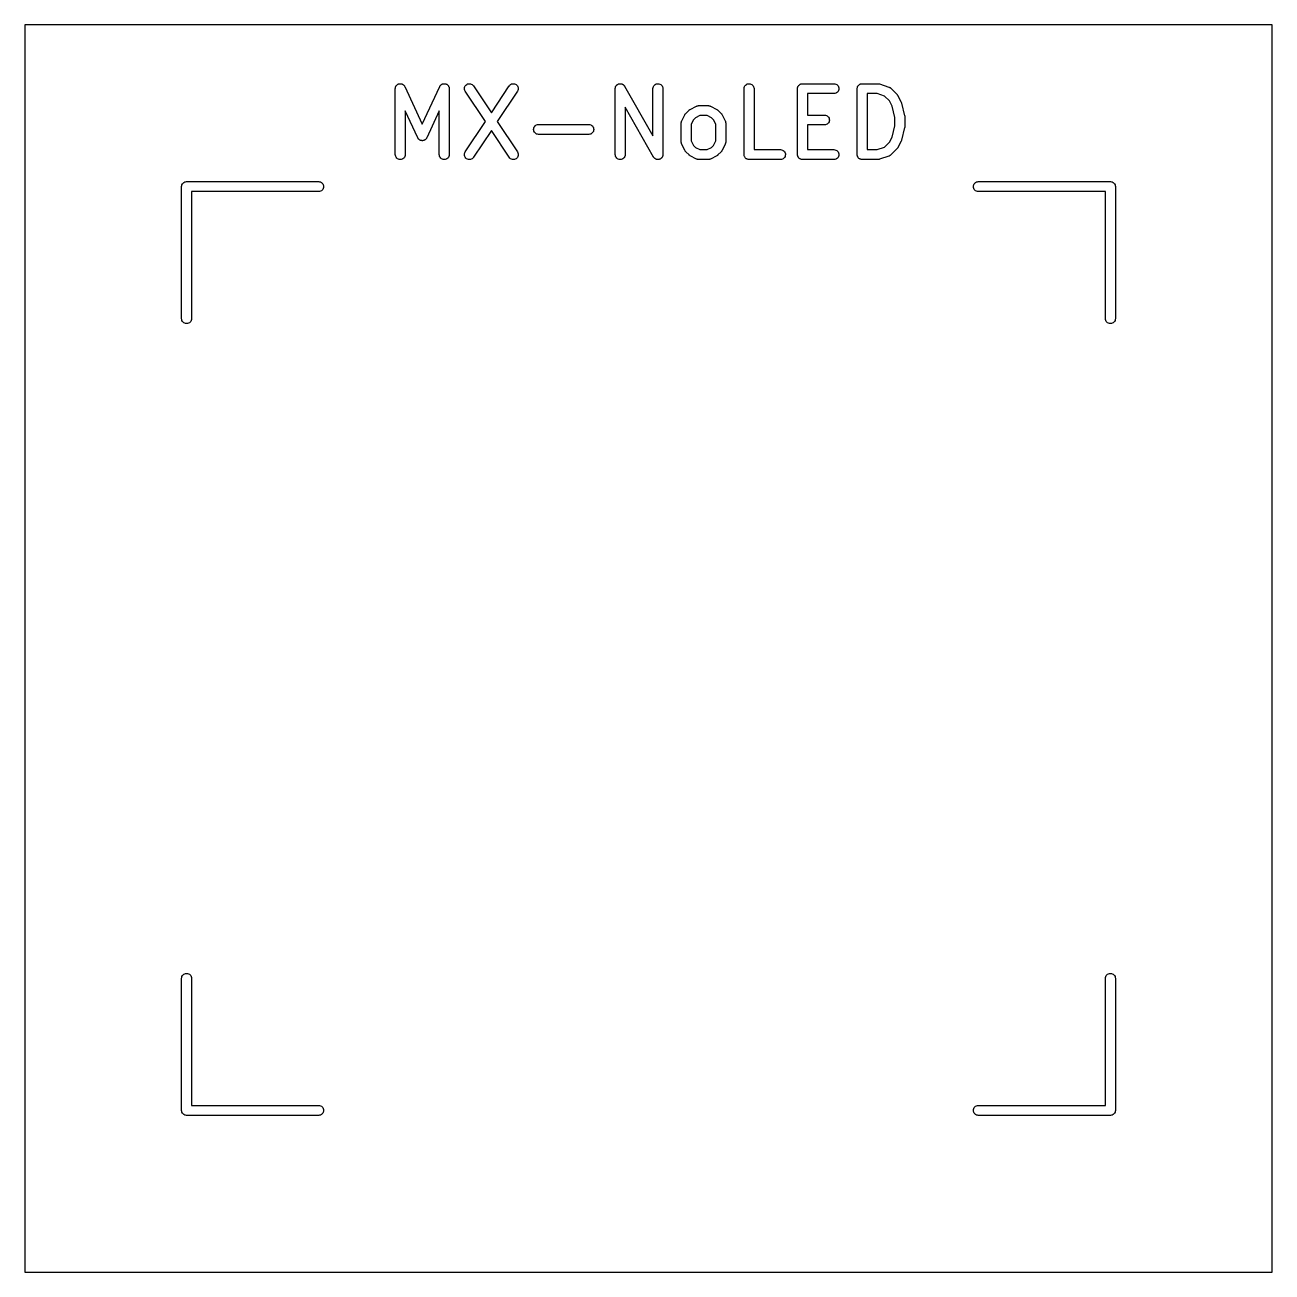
# Model space of a CAD drawing. Extents: x 92.8 to 169.1, y -159.6 to -64.2.
# Drawn here: x 111.99 to 130.89, y -140.42 to -121.52 of the extents above; entities that cross this region are included whole.
import ezdxf

# ---------------------------------------------------------------- set-up
doc = ezdxf.new("R2010")
doc.units = 0
doc.layers.add('BLACK', color=7, linetype='CONTINUOUS')

msp = doc.modelspace()

# ---------------------------------------------------------------- linework, layer by layer
at = {"layer": 'BLACK', "linetype": 'CONTINUOUS'}
for p, q in [((111.994, -121.519), (111.994, -140.419)), ((130.894, -121.519), (111.994, -121.519)), ((130.894, -140.419), (130.894, -121.519)), ((117.608, -122.472), (117.609, -122.47)), ((117.608, -122.477), (117.608, -122.472)), ((117.609, -122.468), (117.61, -122.463)), ((117.609, -122.47), (117.609, -122.468)), ((117.61, -122.463), (117.612, -122.458)), ((117.612, -122.458), (117.613, -122.456)), ((117.613, -122.454), (117.616, -122.449)), ((117.613, -122.456), (117.613, -122.454)), ((117.616, -122.449), (117.618, -122.444)), ((117.618, -122.444), (117.619, -122.443)), ((117.619, -122.443), (117.62, -122.442)), ((117.62, -122.442), (117.624, -122.437)), ((117.624, -122.437), (117.627, -122.433)), ((117.627, -122.433), (117.629, -122.432)), ((117.629, -122.432), (117.63, -122.43)), ((117.63, -122.43), (117.634, -122.427)), ((117.634, -122.427), (117.638, -122.423)), ((117.638, -122.423), (117.64, -122.422)), ((117.64, -122.422), (117.641, -122.421)), ((117.641, -122.421), (117.646, -122.419)), ((117.646, -122.419), (117.651, -122.416)), ((117.651, -122.416), (117.652, -122.415)), ((117.652, -122.415), (117.654, -122.414)), ((117.654, -122.414), (117.659, -122.413)), ((117.659, -122.413), (117.665, -122.411)), ((117.665, -122.411), (117.666, -122.411)), ((117.666, -122.411), (117.668, -122.41)), ((117.668, -122.41), (117.674, -122.41)), ((117.674, -122.41), (117.679, -122.409)), ((117.679, -122.409), (117.681, -122.409)), ((117.681, -122.409), (117.683, -122.409)), ((117.683, -122.409), (117.688, -122.409)), ((117.688, -122.409), (117.694, -122.41)), ((117.694, -122.41), (117.695, -122.41)), ((117.695, -122.41), (117.697, -122.41)), ((117.697, -122.41), (117.703, -122.412)), ((117.703, -122.412), (117.708, -122.413)), ((117.708, -122.413), (117.71, -122.414)), ((117.71, -122.414), (117.711, -122.415)), ((117.711, -122.415), (117.716, -122.417)), ((117.716, -122.417), (117.721, -122.42)), ((117.721, -122.42), (117.723, -122.421)), ((117.723, -122.421), (117.724, -122.422)), ((117.724, -122.422), (117.728, -122.425)), ((117.728, -122.425), (117.733, -122.429)), ((117.733, -122.429), (117.734, -122.43)), ((117.734, -122.43), (117.735, -122.431)), ((117.735, -122.431), (117.739, -122.435)), ((117.739, -122.435), (117.743, -122.44)), ((117.743, -122.44), (117.743, -122.441)), ((117.743, -122.441), (117.745, -122.442)), ((117.745, -122.442), (117.747, -122.447)), ((117.747, -122.447), (117.75, -122.452)), ((117.75, -122.452), (118.015, -123.021)), ((118.015, -123.021), (118.281, -122.452)), ((118.281, -122.451), (118.284, -122.446)), ((118.281, -122.452), (118.281, -122.451)), ((118.284, -122.446), (118.287, -122.442)), ((118.287, -122.442), (118.288, -122.44)), ((118.288, -122.44), (118.289, -122.439)), ((118.289, -122.439), (118.293, -122.435)), ((118.293, -122.435), (118.296, -122.43)), ((118.296, -122.43), (118.298, -122.429)), ((118.298, -122.429), (118.299, -122.428)), ((118.299, -122.428), (118.303, -122.425)), ((118.303, -122.425), (118.308, -122.421)), ((118.308, -122.421), (118.309, -122.42)), ((118.309, -122.42), (118.311, -122.419)), ((118.311, -122.419), (118.316, -122.417)), ((118.316, -122.417), (118.321, -122.414)), ((118.321, -122.414), (118.322, -122.414)), ((118.322, -122.414), (118.324, -122.413)), ((118.324, -122.413), (118.329, -122.412)), ((118.329, -122.412), (118.335, -122.41)), ((118.335, -122.41), (118.336, -122.41)), ((118.336, -122.41), (118.338, -122.41)), ((118.338, -122.41), (118.344, -122.409)), ((118.344, -122.409), (118.349, -122.409)), ((118.349, -122.409), (118.351, -122.409)), ((118.351, -122.409), (118.353, -122.409)), ((118.353, -122.409), (118.358, -122.41)), ((118.358, -122.41), (118.364, -122.41)), ((118.364, -122.41), (118.365, -122.411)), ((118.365, -122.411), (118.367, -122.411)), ((118.367, -122.411), (118.372, -122.413)), ((118.372, -122.413), (118.378, -122.415)), ((118.378, -122.415), (118.379, -122.416)), ((118.379, -122.416), (118.381, -122.416)), ((118.381, -122.416), (118.386, -122.419)), ((118.386, -122.419), (118.391, -122.422)), ((118.391, -122.422), (118.392, -122.423)), ((118.392, -122.423), (118.393, -122.424)), ((118.393, -122.424), (118.398, -122.427)), ((118.398, -122.427), (118.402, -122.431)), ((118.402, -122.431), (118.403, -122.432)), ((118.403, -122.432), (118.404, -122.434)), ((118.404, -122.434), (118.408, -122.438)), ((118.408, -122.438), (118.411, -122.442)), ((118.411, -122.442), (118.412, -122.444)), ((118.412, -122.444), (118.413, -122.445)), ((118.413, -122.445), (118.415, -122.45)), ((118.415, -122.45), (118.418, -122.455)), ((118.418, -122.455), (118.419, -122.457)), ((118.419, -122.457), (118.419, -122.458)), ((118.419, -122.458), (118.421, -122.464)), ((118.421, -122.464), (118.422, -122.469)), ((118.422, -122.469), (118.423, -122.471)), ((118.423, -122.471), (118.423, -122.473)), ((118.655, -122.483), (118.656, -122.468)), ((118.656, -122.468), (118.661, -122.454)), ((118.661, -122.454), (118.668, -122.442)), ((118.668, -122.442), (118.677, -122.43)), ((118.677, -122.43), (118.689, -122.421)), ((118.689, -122.421), (118.702, -122.414)), ((118.702, -122.414), (118.716, -122.41)), ((118.716, -122.41), (118.73, -122.409)), ((118.73, -122.409), (118.745, -122.41)), ((118.745, -122.41), (118.759, -122.415)), ((118.759, -122.415), (118.772, -122.422)), ((118.772, -122.422), (118.783, -122.431)), ((118.783, -122.431), (118.792, -122.442)), ((118.792, -122.442), (119.063, -122.849)), ((119.063, -122.849), (119.334, -122.442)), ((119.334, -122.442), (119.335, -122.441)), ((119.335, -122.441), (119.344, -122.43)), ((119.344, -122.43), (119.355, -122.421)), ((119.355, -122.421), (119.368, -122.414)), ((119.368, -122.414), (119.382, -122.41)), ((119.382, -122.41), (119.397, -122.409)), ((119.397, -122.409), (119.412, -122.41)), ((119.412, -122.41), (119.426, -122.415)), ((119.426, -122.415), (119.438, -122.422)), ((119.438, -122.422), (119.45, -122.431)), ((119.45, -122.431), (119.459, -122.442)), ((119.459, -122.442), (119.466, -122.455)), ((119.466, -122.455), (119.47, -122.469)), ((119.47, -122.469), (119.471, -122.484)), ((120.942, -122.468), (120.943, -122.466)), ((120.942, -122.473), (120.942, -122.468)), ((120.943, -122.463), (120.945, -122.459)), ((120.943, -122.466), (120.943, -122.463)), ((120.945, -122.459), (120.946, -122.454)), ((120.946, -122.454), (120.948, -122.452)), ((120.948, -122.452), (120.949, -122.45)), ((120.949, -122.45), (120.951, -122.446)), ((120.951, -122.446), (120.954, -122.442)), ((120.954, -122.442), (120.955, -122.44)), ((120.955, -122.44), (120.957, -122.437)), ((120.957, -122.437), (120.96, -122.434)), ((120.96, -122.434), (120.963, -122.43)), ((120.963, -122.43), (120.965, -122.429)), ((120.965, -122.429), (120.967, -122.427)), ((120.967, -122.427), (120.971, -122.424)), ((120.971, -122.424), (120.974, -122.421)), ((120.974, -122.421), (120.977, -122.42)), ((120.977, -122.42), (120.979, -122.419)), ((120.979, -122.419), (120.983, -122.417)), ((120.983, -122.417), (120.987, -122.414)), ((120.987, -122.414), (120.99, -122.414)), ((120.99, -122.414), (120.992, -122.413)), ((120.992, -122.413), (120.997, -122.412)), ((120.997, -122.412), (121.001, -122.41)), ((121.001, -122.41), (121.004, -122.41)), ((121.004, -122.41), (121.006, -122.409)), ((121.006, -122.409), (121.011, -122.409)), ((121.011, -122.409), (121.016, -122.409)), ((121.016, -122.409), (121.018, -122.409)), ((121.018, -122.409), (121.021, -122.409)), ((121.021, -122.409), (121.026, -122.41)), ((121.026, -122.41), (121.031, -122.41)), ((121.031, -122.41), (121.033, -122.411)), ((121.033, -122.411), (121.035, -122.412)), ((121.035, -122.412), (121.04, -122.413)), ((121.04, -122.413), (121.044, -122.415)), ((121.044, -122.415), (121.047, -122.416)), ((121.047, -122.416), (121.049, -122.417)), ((121.049, -122.417), (121.053, -122.419)), ((121.053, -122.419), (121.057, -122.422)), ((121.057, -122.422), (121.059, -122.423)), ((121.059, -122.423), (121.061, -122.425)), ((121.061, -122.425), (121.065, -122.428)), ((121.065, -122.428), (121.069, -122.431)), ((121.069, -122.431), (121.07, -122.433)), ((121.07, -122.433), (121.072, -122.435)), ((121.072, -122.435), (121.075, -122.439)), ((121.075, -122.439), (121.078, -122.442)), ((121.078, -122.442), (121.079, -122.445)), ((121.079, -122.445), (121.081, -122.447)), ((121.081, -122.447), (121.512, -123.201)), ((121.512, -122.483), (121.513, -122.468)), ((121.513, -122.468), (121.518, -122.454)), ((121.518, -122.454), (121.525, -122.442)), ((121.525, -122.442), (121.534, -122.43)), ((121.534, -122.43), (121.546, -122.421)), ((121.546, -122.421), (121.559, -122.414)), ((121.559, -122.414), (121.573, -122.41)), ((121.573, -122.41), (121.587, -122.409)), ((121.587, -122.409), (121.602, -122.41)), ((121.602, -122.41), (121.616, -122.415)), ((121.616, -122.415), (121.629, -122.422)), ((121.629, -122.422), (121.64, -122.431)), ((121.64, -122.431), (121.649, -122.442)), ((121.649, -122.442), (121.656, -122.455)), ((121.656, -122.455), (121.66, -122.469)), ((121.66, -122.469), (121.662, -122.484)), ((122.893, -122.483), (122.894, -122.468)), ((122.894, -122.468), (122.899, -122.454)), ((122.899, -122.454), (122.906, -122.442)), ((122.906, -122.442), (122.915, -122.43)), ((122.915, -122.43), (122.927, -122.421)), ((122.927, -122.421), (122.94, -122.414)), ((122.94, -122.414), (122.954, -122.41)), ((122.954, -122.41), (122.968, -122.409)), ((122.968, -122.409), (122.983, -122.41)), ((122.983, -122.41), (122.997, -122.415)), ((122.997, -122.415), (123.01, -122.422)), ((123.01, -122.422), (123.021, -122.431)), ((123.021, -122.431), (123.03, -122.442)), ((123.03, -122.442), (123.037, -122.455)), ((123.037, -122.455), (123.041, -122.469)), ((123.041, -122.469), (123.043, -122.484)), ((123.703, -122.476), (123.704, -122.469)), ((123.704, -122.468), (123.706, -122.462)), ((123.704, -122.469), (123.704, -122.468)), ((123.704, -122.469), (123.704, -122.469)), ((123.706, -122.462), (123.708, -122.455)), ((123.708, -122.454), (123.712, -122.448)), ((123.708, -122.455), (123.708, -122.454)), ((123.708, -122.455), (123.708, -122.455)), ((123.712, -122.448), (123.715, -122.442)), ((123.715, -122.442), (123.72, -122.436)), ((123.715, -122.442), (123.715, -122.442)), ((123.715, -122.442), (123.715, -122.442)), ((123.72, -122.436), (123.724, -122.431)), ((123.724, -122.431), (123.725, -122.43)), ((123.725, -122.43), (123.73, -122.426)), ((123.725, -122.43), (123.725, -122.43)), ((123.73, -122.426), (123.736, -122.421)), ((123.736, -122.421), (123.743, -122.418)), ((123.736, -122.421), (123.736, -122.421)), ((123.736, -122.421), (123.736, -122.421)), ((123.743, -122.418), (123.749, -122.415)), ((123.749, -122.414), (123.756, -122.412)), ((123.749, -122.415), (123.749, -122.414)), ((123.749, -122.414), (123.749, -122.414)), ((123.756, -122.412), (123.763, -122.41)), ((123.763, -122.41), (123.763, -122.41)), ((123.763, -122.41), (123.763, -122.41)), ((123.763, -122.41), (123.77, -122.41)), ((123.77, -122.41), (123.777, -122.409)), ((123.777, -122.409), (124.254, -122.409)), ((124.254, -122.409), (124.255, -122.409)), ((124.255, -122.409), (124.269, -122.411)), ((124.269, -122.411), (124.283, -122.415)), ((124.283, -122.415), (124.296, -122.422)), ((124.296, -122.422), (124.307, -122.431)), ((124.307, -122.431), (124.316, -122.443)), ((124.316, -122.443), (124.323, -122.456)), ((124.323, -122.456), (124.327, -122.47)), ((124.327, -122.47), (124.329, -122.484)), ((124.608, -122.476), (124.609, -122.469)), ((124.609, -122.468), (124.611, -122.462)), ((124.609, -122.469), (124.609, -122.468)), ((124.609, -122.469), (124.609, -122.469)), ((124.611, -122.462), (124.613, -122.455)), ((124.613, -122.454), (124.617, -122.448)), ((124.613, -122.455), (124.613, -122.454)), ((124.613, -122.455), (124.613, -122.455)), ((124.617, -122.448), (124.62, -122.442)), ((124.62, -122.442), (124.625, -122.436)), ((124.62, -122.442), (124.62, -122.442)), ((124.62, -122.442), (124.62, -122.442)), ((124.625, -122.436), (124.629, -122.431)), ((124.629, -122.431), (124.629, -122.43)), ((124.629, -122.43), (124.63, -122.43)), ((124.63, -122.43), (124.635, -122.426)), ((124.635, -122.426), (124.641, -122.421)), ((124.641, -122.421), (124.647, -122.418)), ((124.641, -122.421), (124.641, -122.421)), ((124.641, -122.421), (124.641, -122.421)), ((124.647, -122.418), (124.654, -122.415)), ((124.654, -122.414), (124.661, -122.412)), ((124.654, -122.415), (124.654, -122.414)), ((124.654, -122.414), (124.654, -122.414)), ((124.661, -122.412), (124.668, -122.41)), ((124.668, -122.41), (124.668, -122.41)), ((124.668, -122.41), (124.668, -122.41)), ((124.668, -122.41), (124.675, -122.41)), ((124.675, -122.41), (124.682, -122.409)), ((124.682, -122.409), (124.92, -122.409)), ((124.92, -122.409), (124.921, -122.409)), ((124.921, -122.409), (124.925, -122.409)), ((124.925, -122.409), (124.93, -122.409)), ((124.93, -122.409), (124.933, -122.41)), ((124.933, -122.41), (124.936, -122.411)), ((124.936, -122.411), (124.94, -122.412)), ((124.94, -122.412), (124.944, -122.413)), ((124.944, -122.413), (125.087, -122.46)), ((125.087, -122.46), (125.088, -122.461)), ((125.088, -122.461), (125.09, -122.462)), ((125.09, -122.462), (125.092, -122.462)), ((125.092, -122.462), (125.096, -122.465)), ((125.096, -122.465), (125.101, -122.467)), ((125.101, -122.467), (125.103, -122.468)), ((125.103, -122.468), (125.105, -122.469)), ((125.105, -122.469), (125.109, -122.472)), ((125.109, -122.472), (125.113, -122.475)), ((117.607, -122.483), (117.608, -122.477)), ((117.607, -122.484), (117.607, -122.483)), ((117.607, -123.484), (117.607, -122.484)), ((118.423, -122.473), (118.423, -122.478)), ((118.423, -122.478), (118.424, -122.484)), ((118.424, -122.484), (118.424, -123.484)), ((118.656, -122.498), (118.655, -122.483)), ((118.66, -122.512), (118.656, -122.498)), ((118.667, -122.525), (118.66, -122.512)), ((118.973, -122.984), (118.667, -122.525)), ((118.667, -122.525), (118.667, -122.525)), ((119.459, -122.525), (119.153, -122.984)), ((119.466, -122.513), (119.459, -122.525)), ((119.47, -122.499), (119.466, -122.513)), ((119.471, -122.484), (119.47, -122.499)), ((120.94, -122.483), (120.941, -122.48)), ((120.94, -122.484), (120.94, -122.483)), ((120.94, -123.484), (120.94, -122.484)), ((120.941, -122.478), (120.942, -122.473)), ((120.941, -122.48), (120.941, -122.478)), ((121.512, -122.484), (121.512, -122.483)), ((121.512, -123.201), (121.512, -122.484)), ((121.662, -122.484), (121.662, -123.484)), ((122.893, -122.484), (122.893, -122.483)), ((122.893, -123.484), (122.893, -122.484)), ((123.043, -122.484), (123.043, -123.409)), ((123.702, -122.483), (123.703, -122.476)), ((123.702, -122.484), (123.702, -122.483)), ((123.702, -122.483), (123.702, -122.483)), ((123.702, -122.483), (123.702, -122.483)), ((123.702, -122.483), (123.702, -122.483)), ((123.702, -123.484), (123.702, -122.484)), ((124.254, -122.559), (123.852, -122.559)), ((123.852, -122.559), (123.852, -122.885)), ((124.268, -122.557), (124.254, -122.559)), ((124.282, -122.553), (124.268, -122.557)), ((124.295, -122.546), (124.282, -122.553)), ((124.306, -122.537), (124.295, -122.546)), ((124.316, -122.526), (124.306, -122.537)), ((124.323, -122.513), (124.316, -122.526)), ((124.327, -122.499), (124.323, -122.513)), ((124.329, -122.484), (124.327, -122.499)), ((124.607, -122.483), (124.608, -122.476)), ((124.607, -122.484), (124.607, -122.483)), ((124.607, -122.483), (124.607, -122.483)), ((124.607, -122.483), (124.607, -122.483)), ((124.607, -122.483), (124.607, -122.483)), ((124.607, -123.484), (124.607, -122.484)), ((124.757, -122.559), (124.757, -123.409)), ((124.908, -122.559), (124.757, -122.559)), ((125.023, -122.597), (124.908, -122.559)), ((125.097, -122.671), (125.023, -122.597)), ((125.113, -122.475), (125.114, -122.477)), ((125.114, -122.477), (125.116, -122.478)), ((125.116, -122.478), (125.211, -122.574)), ((125.211, -122.574), (125.212, -122.574)), ((125.212, -122.574), (125.215, -122.578)), ((125.215, -122.578), (125.218, -122.581)), ((125.218, -122.581), (125.219, -122.583)), ((125.219, -122.583), (125.221, -122.586)), ((125.221, -122.586), (125.223, -122.59)), ((125.223, -122.59), (125.225, -122.593)), ((125.225, -122.593), (125.273, -122.688)), ((117.947, -123.23), (117.757, -122.822)), ((117.757, -122.822), (117.757, -123.484)), ((118.274, -122.822), (118.083, -123.23)), ((118.274, -123.484), (118.274, -122.822)), ((121.522, -123.521), (121.09, -122.766)), ((121.09, -122.766), (121.09, -123.484)), ((122.01, -122.859), (122.058, -122.812)), ((122.058, -122.811), (122.062, -122.808)), ((122.058, -122.812), (122.058, -122.811)), ((122.062, -122.808), (122.065, -122.806)), ((122.065, -122.806), (122.067, -122.804)), ((122.067, -122.804), (122.07, -122.802)), ((122.07, -122.802), (122.074, -122.8)), ((122.074, -122.8), (122.077, -122.798)), ((122.077, -122.798), (122.172, -122.75)), ((122.172, -122.75), (122.173, -122.75)), ((122.173, -122.75), (122.175, -122.749)), ((122.175, -122.749), (122.177, -122.748)), ((122.177, -122.748), (122.182, -122.746)), ((122.182, -122.746), (122.187, -122.745)), ((122.187, -122.745), (122.189, -122.744)), ((122.189, -122.744), (122.191, -122.744)), ((122.191, -122.744), (122.196, -122.743)), ((122.196, -122.743), (122.202, -122.742)), ((122.202, -122.742), (122.204, -122.742)), ((122.204, -122.742), (122.206, -122.742)), ((122.206, -122.742), (122.349, -122.742)), ((122.349, -122.742), (122.35, -122.742)), ((122.35, -122.742), (122.352, -122.742)), ((122.352, -122.742), (122.354, -122.742)), ((122.354, -122.742), (122.359, -122.743)), ((122.359, -122.743), (122.364, -122.744)), ((122.364, -122.744), (122.366, -122.745)), ((122.366, -122.745), (122.369, -122.745)), ((122.369, -122.745), (122.373, -122.747)), ((122.373, -122.747), (122.378, -122.748)), ((122.378, -122.748), (122.38, -122.749)), ((122.38, -122.749), (122.382, -122.75)), ((122.382, -122.75), (122.478, -122.798)), ((122.478, -122.798), (122.478, -122.798)), ((122.478, -122.798), (122.482, -122.801)), ((122.482, -122.801), (122.486, -122.803)), ((122.486, -122.803), (122.488, -122.804)), ((122.488, -122.804), (122.491, -122.806)), ((122.491, -122.806), (122.494, -122.809)), ((122.494, -122.809), (122.497, -122.812)), ((122.497, -122.812), (122.545, -122.859)), ((125.135, -122.748), (125.097, -122.671)), ((125.179, -122.922), (125.135, -122.748)), ((125.273, -122.688), (125.273, -122.689)), ((125.273, -122.689), (125.274, -122.69)), ((125.274, -122.69), (125.274, -122.69)), ((125.274, -122.69), (125.276, -122.697)), ((125.276, -122.697), (125.278, -122.703)), ((125.278, -122.703), (125.279, -122.703)), ((125.279, -122.703), (125.279, -122.704)), ((125.279, -122.704), (125.326, -122.894)), ((118.667, -123.442), (118.973, -122.984)), ((119.153, -122.984), (119.459, -123.442)), ((119.736, -123.04), (119.749, -123.034)), ((119.749, -123.034), (119.763, -123.029)), ((119.763, -123.029), (119.777, -123.028)), ((119.777, -123.028), (120.539, -123.028)), ((120.539, -123.028), (120.54, -123.028)), ((120.54, -123.028), (120.555, -123.03)), ((120.555, -123.03), (120.569, -123.034)), ((120.569, -123.034), (120.582, -123.041)), ((121.94, -123.007), (121.941, -123.004)), ((121.94, -123.008), (121.94, -123.007)), ((121.94, -123.293), (121.94, -123.008)), ((121.941, -122.997), (121.942, -122.992)), ((121.941, -123.002), (121.941, -122.997)), ((121.941, -123.004), (121.941, -123.002)), ((121.942, -122.992), (121.943, -122.99)), ((121.943, -122.988), (121.945, -122.983)), ((121.943, -122.99), (121.943, -122.988)), ((121.945, -122.983), (121.946, -122.978)), ((121.946, -122.978), (121.948, -122.976)), ((121.948, -122.974), (121.996, -122.879)), ((121.948, -122.976), (121.948, -122.974)), ((121.996, -122.878), (121.999, -122.874)), ((121.996, -122.879), (121.996, -122.878)), ((121.999, -122.874), (122.001, -122.871)), ((122.001, -122.871), (122.003, -122.868)), ((122.003, -122.868), (122.004, -122.866)), ((122.004, -122.866), (122.007, -122.863)), ((122.007, -122.863), (122.01, -122.859)), ((122.125, -122.957), (122.09, -123.025)), ((122.09, -123.025), (122.09, -123.276)), ((122.155, -122.926), (122.125, -122.957)), ((122.224, -122.892), (122.155, -122.926)), ((122.331, -122.892), (122.224, -122.892)), ((122.4, -122.926), (122.331, -122.892)), ((122.43, -122.957), (122.4, -122.926)), ((122.464, -123.025), (122.43, -122.957)), ((122.464, -123.276), (122.464, -123.025)), ((122.545, -122.859), (122.545, -122.86)), ((122.545, -122.86), (122.548, -122.863)), ((122.548, -122.863), (122.551, -122.867)), ((122.551, -122.867), (122.553, -122.869)), ((122.553, -122.869), (122.555, -122.872)), ((122.555, -122.872), (122.556, -122.875)), ((122.556, -122.875), (122.559, -122.879)), ((122.559, -122.879), (122.606, -122.974)), ((122.606, -122.974), (122.607, -122.975)), ((122.607, -122.975), (122.608, -122.977)), ((122.608, -122.977), (122.609, -122.979)), ((122.609, -122.979), (122.61, -122.984)), ((122.61, -122.984), (122.612, -122.989)), ((122.612, -122.989), (122.612, -122.991)), ((122.612, -122.991), (122.613, -122.993)), ((122.613, -122.993), (122.613, -122.998)), ((122.613, -122.998), (122.614, -123.003)), ((122.614, -123.003), (122.614, -123.005)), ((122.614, -123.005), (122.614, -123.008)), ((122.614, -123.008), (122.614, -123.293)), ((123.852, -122.885), (124.111, -122.885)), ((124.111, -123.035), (123.852, -123.035)), ((123.852, -123.035), (123.852, -123.409)), ((124.111, -122.885), (124.112, -122.885)), ((124.125, -123.034), (124.111, -123.035)), ((124.112, -122.885), (124.126, -122.887)), ((124.139, -123.029), (124.125, -123.034)), ((124.126, -122.887), (124.14, -122.891)), ((124.152, -123.023), (124.139, -123.029)), ((124.14, -122.891), (124.153, -122.898)), ((124.164, -123.013), (124.152, -123.023)), ((124.153, -122.898), (124.164, -122.908)), ((124.164, -122.908), (124.173, -122.919)), ((124.173, -123.002), (124.164, -123.013)), ((124.173, -122.919), (124.18, -122.932)), ((124.18, -122.989), (124.173, -123.002)), ((124.18, -122.932), (124.184, -122.946)), ((124.184, -122.975), (124.18, -122.989)), ((124.184, -122.946), (124.186, -122.961)), ((124.186, -122.961), (124.184, -122.975)), ((125.179, -123.046), (125.179, -122.922)), ((125.326, -122.894), (125.327, -122.895)), ((125.327, -122.895), (125.327, -122.897)), ((125.327, -122.897), (125.327, -122.898)), ((125.327, -122.898), (125.328, -122.904)), ((125.328, -122.904), (125.328, -122.91)), ((125.328, -122.91), (125.328, -122.911)), ((125.328, -122.911), (125.329, -122.912)), ((125.329, -122.912), (125.329, -123.055)), ((119.063, -123.119), (118.792, -123.525)), ((119.334, -123.525), (119.063, -123.119)), ((119.702, -123.102), (119.704, -123.088)), ((119.704, -123.117), (119.702, -123.102)), ((119.704, -123.088), (119.708, -123.074)), ((119.708, -123.131), (119.704, -123.117)), ((119.708, -123.074), (119.715, -123.061)), ((119.715, -123.144), (119.708, -123.131)), ((119.715, -123.061), (119.724, -123.05)), ((119.724, -123.155), (119.715, -123.144)), ((119.724, -123.05), (119.736, -123.04)), ((119.735, -123.165), (119.724, -123.155)), ((119.748, -123.172), (119.735, -123.165)), ((119.762, -123.176), (119.748, -123.172)), ((119.776, -123.178), (119.762, -123.176)), ((119.777, -123.178), (119.776, -123.178)), ((120.539, -123.178), (119.777, -123.178)), ((120.554, -123.176), (120.539, -123.178)), ((120.568, -123.172), (120.554, -123.176)), ((120.581, -123.165), (120.568, -123.172)), ((120.592, -123.156), (120.581, -123.165)), ((120.582, -123.041), (120.593, -123.05)), ((120.601, -123.145), (120.592, -123.156)), ((120.593, -123.05), (120.602, -123.062)), ((120.608, -123.132), (120.601, -123.145)), ((120.602, -123.062), (120.609, -123.075)), ((120.613, -123.118), (120.608, -123.132)), ((120.609, -123.075), (120.613, -123.089)), ((120.613, -123.089), (120.614, -123.103)), ((120.614, -123.103), (120.613, -123.118)), ((125.097, -123.297), (125.135, -123.22)), ((125.135, -123.22), (125.179, -123.046)), ((125.326, -123.073), (125.279, -123.264)), ((125.327, -123.071), (125.326, -123.072)), ((125.326, -123.072), (125.326, -123.073)), ((125.328, -123.065), (125.327, -123.071)), ((125.329, -123.056), (125.328, -123.058)), ((125.328, -123.058), (125.328, -123.059)), ((125.328, -123.059), (125.328, -123.065)), ((125.329, -123.055), (125.329, -123.056)), ((117.949, -123.233), (117.947, -123.23)), ((117.951, -123.237), (117.949, -123.233)), ((117.953, -123.24), (117.951, -123.237)), ((117.955, -123.242), (117.953, -123.24)), ((117.958, -123.245), (117.955, -123.242)), ((117.96, -123.249), (117.958, -123.245)), ((117.962, -123.251), (117.96, -123.249)), ((117.965, -123.253), (117.962, -123.251)), ((117.968, -123.256), (117.965, -123.253)), ((117.971, -123.258), (117.968, -123.256)), ((117.974, -123.26), (117.971, -123.258)), ((117.976, -123.262), (117.974, -123.26)), ((117.98, -123.264), (117.976, -123.262)), ((117.983, -123.266), (117.98, -123.264)), ((117.986, -123.267), (117.983, -123.266)), ((117.99, -123.269), (117.986, -123.267)), ((117.993, -123.27), (117.99, -123.269)), ((117.997, -123.271), (117.993, -123.27)), ((118, -123.271), (117.997, -123.271)), ((118.004, -123.272), (118, -123.271)), ((118.008, -123.272), (118.004, -123.272)), ((118.011, -123.273), (118.008, -123.272)), ((118.015, -123.273), (118.011, -123.273)), ((118.018, -123.273), (118.015, -123.273)), ((118.022, -123.273), (118.018, -123.273)), ((118.026, -123.272), (118.022, -123.273)), ((118.029, -123.272), (118.026, -123.272)), ((118.033, -123.271), (118.029, -123.272)), ((118.037, -123.27), (118.033, -123.271)), ((118.04, -123.269), (118.037, -123.27)), ((118.043, -123.267), (118.04, -123.269)), ((118.047, -123.266), (118.043, -123.267)), ((118.05, -123.264), (118.047, -123.266)), ((118.054, -123.263), (118.05, -123.264)), ((118.056, -123.261), (118.054, -123.263)), ((118.059, -123.259), (118.056, -123.261)), ((118.062, -123.256), (118.059, -123.259)), ((118.065, -123.254), (118.062, -123.256)), ((118.068, -123.252), (118.065, -123.254)), ((118.07, -123.249), (118.068, -123.252)), ((118.073, -123.246), (118.07, -123.249)), ((118.075, -123.243), (118.073, -123.246)), ((118.077, -123.24), (118.075, -123.243)), ((118.079, -123.238), (118.077, -123.24)), ((118.081, -123.234), (118.079, -123.238)), ((118.083, -123.231), (118.081, -123.234)), ((118.083, -123.23), (118.083, -123.231)), ((121.941, -123.296), (121.94, -123.293)), ((121.941, -123.298), (121.941, -123.296)), ((121.941, -123.303), (121.941, -123.298)), ((121.942, -123.308), (121.941, -123.303)), ((121.942, -123.31), (121.942, -123.308)), ((121.943, -123.312), (121.942, -123.31)), ((121.945, -123.317), (121.943, -123.312)), ((121.946, -123.322), (121.945, -123.317)), ((121.947, -123.324), (121.946, -123.322)), ((121.948, -123.326), (121.947, -123.324)), ((121.948, -123.327), (121.948, -123.326)), ((121.996, -123.422), (121.948, -123.327)), ((122.09, -123.276), (122.125, -123.344)), ((122.125, -123.344), (122.155, -123.375)), ((122.155, -123.375), (122.224, -123.409)), ((122.224, -123.409), (122.331, -123.409)), ((122.331, -123.409), (122.4, -123.375)), ((122.4, -123.375), (122.43, -123.344)), ((122.43, -123.344), (122.464, -123.276)), ((122.606, -123.327), (122.559, -123.422)), ((122.607, -123.325), (122.606, -123.327)), ((122.608, -123.323), (122.607, -123.325)), ((122.61, -123.318), (122.608, -123.323)), ((122.612, -123.313), (122.61, -123.318)), ((122.613, -123.309), (122.612, -123.311)), ((122.612, -123.311), (122.612, -123.313)), ((122.614, -123.299), (122.613, -123.304)), ((122.613, -123.304), (122.613, -123.309)), ((122.614, -123.293), (122.614, -123.294)), ((122.614, -123.294), (122.614, -123.297)), ((122.614, -123.297), (122.614, -123.299)), ((123.043, -123.409), (123.444, -123.409)), ((123.444, -123.409), (123.445, -123.409)), ((123.445, -123.409), (123.46, -123.411)), ((123.46, -123.411), (123.474, -123.415)), ((123.474, -123.415), (123.486, -123.422)), ((123.852, -123.409), (124.254, -123.409)), ((124.254, -123.409), (124.255, -123.409)), ((124.255, -123.409), (124.269, -123.411)), ((124.269, -123.411), (124.283, -123.415)), ((124.283, -123.415), (124.296, -123.422)), ((124.757, -123.409), (124.908, -123.409)), ((124.908, -123.409), (125.023, -123.371)), ((125.023, -123.371), (125.097, -123.297)), ((125.211, -123.394), (125.116, -123.489)), ((125.214, -123.391), (125.211, -123.394)), ((125.217, -123.388), (125.214, -123.391)), ((125.219, -123.385), (125.217, -123.388)), ((125.221, -123.383), (125.219, -123.385)), ((125.223, -123.379), (125.221, -123.383)), ((125.225, -123.375), (125.223, -123.379)), ((125.273, -123.279), (125.225, -123.375)), ((125.225, -123.375), (125.225, -123.375)), ((125.276, -123.272), (125.273, -123.279)), ((125.273, -123.279), (125.273, -123.279)), ((125.273, -123.279), (125.273, -123.279)), ((125.278, -123.266), (125.276, -123.272)), ((125.279, -123.264), (125.278, -123.265)), ((125.278, -123.265), (125.278, -123.265)), ((125.278, -123.265), (125.278, -123.266)), ((117.609, -123.498), (117.607, -123.484)), ((117.613, -123.512), (117.609, -123.498)), ((117.62, -123.525), (117.613, -123.512)), ((117.629, -123.537), (117.62, -123.525)), ((117.64, -123.546), (117.629, -123.537)), ((117.653, -123.553), (117.64, -123.546)), ((117.667, -123.557), (117.653, -123.553)), ((117.682, -123.559), (117.667, -123.557)), ((117.696, -123.558), (117.682, -123.559)), ((117.71, -123.553), (117.696, -123.558)), ((117.723, -123.547), (117.71, -123.553)), ((117.735, -123.537), (117.723, -123.547)), ((117.744, -123.526), (117.735, -123.537)), ((117.751, -123.513), (117.744, -123.526)), ((117.755, -123.499), (117.751, -123.513)), ((117.757, -123.485), (117.755, -123.499)), ((117.757, -123.484), (117.757, -123.485)), ((118.275, -123.498), (118.274, -123.484)), ((118.279, -123.512), (118.275, -123.498)), ((118.286, -123.525), (118.279, -123.512)), ((118.296, -123.537), (118.286, -123.525)), ((118.307, -123.546), (118.296, -123.537)), ((118.32, -123.553), (118.307, -123.546)), ((118.334, -123.557), (118.32, -123.553)), ((118.348, -123.559), (118.334, -123.557)), ((118.363, -123.558), (118.348, -123.559)), ((118.377, -123.553), (118.363, -123.558)), ((118.39, -123.547), (118.377, -123.553)), ((118.401, -123.537), (118.39, -123.547)), ((118.411, -123.526), (118.401, -123.537)), ((118.418, -123.513), (118.411, -123.526)), ((118.422, -123.499), (118.418, -123.513)), ((118.424, -123.485), (118.422, -123.499)), ((118.424, -123.484), (118.424, -123.485)), ((118.655, -123.484), (118.656, -123.469)), ((118.656, -123.498), (118.655, -123.484)), ((118.656, -123.469), (118.66, -123.455)), ((118.66, -123.512), (118.656, -123.498)), ((118.66, -123.455), (118.667, -123.442)), ((118.667, -123.525), (118.66, -123.512)), ((118.676, -123.537), (118.667, -123.525)), ((118.688, -123.546), (118.676, -123.537)), ((118.701, -123.553), (118.688, -123.546)), ((118.715, -123.557), (118.701, -123.553)), ((118.729, -123.559), (118.715, -123.557)), ((118.744, -123.558), (118.729, -123.559)), ((118.758, -123.553), (118.744, -123.558)), ((118.771, -123.547), (118.758, -123.553)), ((118.782, -123.538), (118.771, -123.547)), ((118.792, -123.526), (118.782, -123.538)), ((118.792, -123.525), (118.792, -123.526)), ((119.343, -123.537), (119.334, -123.525)), ((119.355, -123.546), (119.343, -123.537)), ((119.367, -123.553), (119.355, -123.546)), ((119.381, -123.557), (119.367, -123.553)), ((119.396, -123.559), (119.381, -123.557)), ((119.411, -123.558), (119.396, -123.559)), ((119.425, -123.553), (119.411, -123.558)), ((119.438, -123.547), (119.425, -123.553)), ((119.449, -123.537), (119.438, -123.547)), ((119.458, -123.526), (119.449, -123.537)), ((119.465, -123.513), (119.458, -123.526)), ((119.459, -123.442), (119.459, -123.443)), ((119.459, -123.443), (119.466, -123.456)), ((119.47, -123.499), (119.465, -123.513)), ((119.466, -123.456), (119.47, -123.47)), ((119.47, -123.47), (119.471, -123.485)), ((119.471, -123.485), (119.47, -123.499)), ((120.942, -123.498), (120.94, -123.484)), ((120.946, -123.512), (120.942, -123.498)), ((120.953, -123.525), (120.946, -123.512)), ((120.962, -123.537), (120.953, -123.525)), ((120.973, -123.546), (120.962, -123.537)), ((120.986, -123.553), (120.973, -123.546)), ((121, -123.557), (120.986, -123.553)), ((121.015, -123.559), (121, -123.557)), ((121.029, -123.558), (121.015, -123.559)), ((121.044, -123.553), (121.029, -123.558)), ((121.056, -123.547), (121.044, -123.553)), ((121.068, -123.537), (121.056, -123.547)), ((121.077, -123.526), (121.068, -123.537)), ((121.084, -123.513), (121.077, -123.526)), ((121.089, -123.499), (121.084, -123.513)), ((121.09, -123.485), (121.089, -123.499)), ((121.09, -123.484), (121.09, -123.485)), ((121.523, -123.523), (121.522, -123.521)), ((121.524, -123.525), (121.523, -123.523)), ((121.527, -123.529), (121.524, -123.525)), ((121.53, -123.533), (121.527, -123.529)), ((121.532, -123.535), (121.53, -123.533)), ((121.534, -123.537), (121.532, -123.535)), ((121.537, -123.54), (121.534, -123.537)), ((121.541, -123.543), (121.537, -123.54)), ((121.543, -123.544), (121.541, -123.543)), ((121.545, -123.546), (121.543, -123.544)), ((121.549, -123.548), (121.545, -123.546)), ((121.553, -123.551), (121.549, -123.548)), ((121.556, -123.552), (121.553, -123.551)), ((121.558, -123.553), (121.556, -123.552)), ((121.562, -123.554), (121.558, -123.553)), ((121.567, -123.556), (121.562, -123.554)), ((121.569, -123.557), (121.567, -123.556)), ((121.572, -123.557), (121.569, -123.557)), ((121.577, -123.558), (121.572, -123.557)), ((121.581, -123.559), (121.577, -123.558)), ((121.584, -123.559), (121.581, -123.559)), ((121.586, -123.559), (121.584, -123.559)), ((121.591, -123.558), (121.586, -123.559)), ((121.596, -123.558), (121.591, -123.558)), ((121.598, -123.558), (121.596, -123.558)), ((121.601, -123.558), (121.598, -123.558)), ((121.606, -123.556), (121.601, -123.558)), ((121.61, -123.555), (121.606, -123.556)), ((121.613, -123.554), (121.61, -123.555)), ((121.615, -123.553), (121.613, -123.554)), ((121.619, -123.551), (121.615, -123.553)), ((121.624, -123.549), (121.619, -123.551)), ((121.626, -123.548), (121.624, -123.549)), ((121.628, -123.547), (121.626, -123.548)), ((121.632, -123.544), (121.628, -123.547)), ((121.636, -123.541), (121.632, -123.544)), ((121.637, -123.539), (121.636, -123.541)), ((121.639, -123.537), (121.637, -123.539)), ((121.642, -123.534), (121.639, -123.537)), ((121.646, -123.53), (121.642, -123.534)), ((121.647, -123.528), (121.646, -123.53)), ((121.649, -123.526), (121.647, -123.528)), ((121.651, -123.522), (121.649, -123.526)), ((121.654, -123.518), (121.651, -123.522)), ((121.655, -123.516), (121.654, -123.518)), ((121.656, -123.513), (121.655, -123.516)), ((121.657, -123.509), (121.656, -123.513)), ((121.659, -123.504), (121.657, -123.509)), ((121.66, -123.499), (121.659, -123.502)), ((121.659, -123.502), (121.659, -123.504)), ((121.661, -123.495), (121.66, -123.499)), ((121.662, -123.49), (121.661, -123.495)), ((121.662, -123.484), (121.662, -123.485)), ((121.662, -123.485), (121.662, -123.487)), ((121.662, -123.487), (121.662, -123.49)), ((121.998, -123.426), (121.996, -123.422)), ((122, -123.429), (121.998, -123.426)), ((122.002, -123.432), (122, -123.429)), ((122.004, -123.435), (122.002, -123.432)), ((122.007, -123.438), (122.004, -123.435)), ((122.009, -123.441), (122.007, -123.438)), ((122.01, -123.442), (122.009, -123.441)), ((122.058, -123.489), (122.01, -123.442)), ((122.061, -123.492), (122.058, -123.489)), ((122.064, -123.495), (122.061, -123.492)), ((122.067, -123.497), (122.064, -123.495)), ((122.069, -123.499), (122.067, -123.497)), ((122.073, -123.501), (122.069, -123.499)), ((122.076, -123.503), (122.073, -123.501)), ((122.077, -123.503), (122.076, -123.503)), ((122.172, -123.551), (122.077, -123.503)), ((122.174, -123.552), (122.172, -123.551)), ((122.176, -123.553), (122.174, -123.552)), ((122.181, -123.554), (122.176, -123.553)), ((122.186, -123.556), (122.181, -123.554)), ((122.188, -123.557), (122.186, -123.556)), ((122.19, -123.557), (122.188, -123.557)), ((122.195, -123.558), (122.19, -123.557)), ((122.2, -123.559), (122.195, -123.558)), ((122.203, -123.559), (122.2, -123.559)), ((122.205, -123.559), (122.203, -123.559)), ((122.206, -123.559), (122.205, -123.559)), ((122.349, -123.559), (122.206, -123.559)), ((122.351, -123.559), (122.349, -123.559)), ((122.353, -123.559), (122.351, -123.559)), ((122.358, -123.558), (122.353, -123.559)), ((122.363, -123.557), (122.358, -123.558)), ((122.365, -123.557), (122.363, -123.557)), ((122.368, -123.556), (122.365, -123.557)), ((122.372, -123.555), (122.368, -123.556)), ((122.377, -123.553), (122.372, -123.555)), ((122.379, -123.552), (122.377, -123.553)), ((122.381, -123.551), (122.379, -123.552)), ((122.382, -123.551), (122.381, -123.551)), ((122.478, -123.503), (122.382, -123.551)), ((122.481, -123.501), (122.478, -123.503)), ((122.485, -123.499), (122.481, -123.501)), ((122.487, -123.497), (122.485, -123.499)), ((122.49, -123.496), (122.487, -123.497)), ((122.493, -123.493), (122.49, -123.496)), ((122.496, -123.49), (122.493, -123.493)), ((122.497, -123.489), (122.496, -123.49)), ((122.545, -123.442), (122.497, -123.489)), ((122.547, -123.438), (122.545, -123.442)), ((122.55, -123.435), (122.547, -123.438)), ((122.552, -123.433), (122.55, -123.435)), ((122.554, -123.43), (122.552, -123.433)), ((122.556, -123.427), (122.554, -123.43)), ((122.558, -123.423), (122.556, -123.427)), ((122.559, -123.422), (122.558, -123.423)), ((122.893, -123.491), (122.893, -123.484)), ((122.894, -123.498), (122.893, -123.491)), ((122.896, -123.505), (122.894, -123.498)), ((122.894, -123.498), (122.894, -123.498)), ((122.894, -123.498), (122.894, -123.498)), ((122.898, -123.512), (122.896, -123.505)), ((122.902, -123.519), (122.898, -123.512)), ((122.898, -123.512), (122.898, -123.512)), ((122.898, -123.512), (122.898, -123.512)), ((122.905, -123.525), (122.902, -123.519)), ((122.91, -123.531), (122.905, -123.525)), ((122.905, -123.525), (122.905, -123.525)), ((122.905, -123.525), (122.905, -123.525)), ((122.914, -123.536), (122.91, -123.531)), ((122.914, -123.537), (122.914, -123.536)), ((122.915, -123.537), (122.914, -123.537)), ((122.92, -123.541), (122.915, -123.537)), ((122.925, -123.546), (122.92, -123.541)), ((122.926, -123.546), (122.925, -123.546)), ((122.932, -123.549), (122.926, -123.546)), ((122.926, -123.546), (122.926, -123.546)), ((122.938, -123.553), (122.932, -123.549)), ((122.939, -123.553), (122.938, -123.553)), ((122.946, -123.555), (122.939, -123.553)), ((122.939, -123.553), (122.939, -123.553)), ((122.952, -123.557), (122.946, -123.555)), ((122.953, -123.557), (122.952, -123.557)), ((122.952, -123.557), (122.952, -123.557)), ((122.96, -123.558), (122.953, -123.557)), ((122.967, -123.559), (122.96, -123.558)), ((122.968, -123.559), (122.967, -123.559)), ((122.967, -123.559), (122.967, -123.559)), ((122.967, -123.559), (122.967, -123.559)), ((122.967, -123.559), (122.967, -123.559)), ((123.444, -123.559), (122.968, -123.559)), ((123.459, -123.557), (123.444, -123.559)), ((123.473, -123.553), (123.459, -123.557)), ((123.486, -123.546), (123.473, -123.553)), ((123.486, -123.422), (123.498, -123.431)), ((123.497, -123.537), (123.486, -123.546)), ((123.506, -123.526), (123.497, -123.537)), ((123.498, -123.431), (123.507, -123.443)), ((123.513, -123.513), (123.506, -123.526)), ((123.507, -123.443), (123.514, -123.456)), ((123.517, -123.499), (123.513, -123.513)), ((123.514, -123.456), (123.518, -123.47)), ((123.519, -123.484), (123.517, -123.499)), ((123.518, -123.47), (123.519, -123.484)), ((123.703, -123.491), (123.702, -123.484)), ((123.704, -123.498), (123.703, -123.491)), ((123.706, -123.505), (123.704, -123.498)), ((123.704, -123.498), (123.704, -123.498)), ((123.704, -123.498), (123.704, -123.498)), ((123.708, -123.512), (123.706, -123.505)), ((123.711, -123.519), (123.708, -123.512)), ((123.708, -123.512), (123.708, -123.512)), ((123.708, -123.512), (123.708, -123.512)), ((123.715, -123.525), (123.711, -123.519)), ((123.719, -123.531), (123.715, -123.525)), ((123.715, -123.525), (123.715, -123.525)), ((123.715, -123.525), (123.715, -123.525)), ((123.724, -123.536), (123.719, -123.531)), ((123.724, -123.537), (123.724, -123.536)), ((123.73, -123.541), (123.724, -123.537)), ((123.724, -123.537), (123.724, -123.537)), ((123.735, -123.546), (123.73, -123.541)), ((123.742, -123.549), (123.735, -123.546)), ((123.735, -123.546), (123.735, -123.546)), ((123.735, -123.546), (123.735, -123.546)), ((123.748, -123.553), (123.742, -123.549)), ((123.755, -123.555), (123.748, -123.553)), ((123.748, -123.553), (123.748, -123.553)), ((123.748, -123.553), (123.748, -123.553)), ((123.762, -123.557), (123.755, -123.555)), ((123.769, -123.558), (123.762, -123.557)), ((123.762, -123.557), (123.762, -123.557)), ((123.762, -123.557), (123.762, -123.557)), ((123.776, -123.559), (123.769, -123.558)), ((123.777, -123.559), (123.776, -123.559)), ((124.254, -123.559), (123.777, -123.559)), ((123.777, -123.559), (123.777, -123.559)), ((123.777, -123.559), (123.777, -123.559)), ((123.777, -123.559), (123.777, -123.559)), ((124.268, -123.557), (124.254, -123.559)), ((124.282, -123.553), (124.268, -123.557)), ((124.295, -123.546), (124.282, -123.553)), ((124.306, -123.537), (124.295, -123.546)), ((124.296, -123.422), (124.307, -123.431)), ((124.316, -123.526), (124.306, -123.537)), ((124.307, -123.431), (124.316, -123.443)), ((124.316, -123.443), (124.323, -123.456)), ((124.323, -123.513), (124.316, -123.526)), ((124.323, -123.456), (124.327, -123.47)), ((124.327, -123.499), (124.323, -123.513)), ((124.327, -123.47), (124.329, -123.484)), ((124.329, -123.484), (124.327, -123.499)), ((124.608, -123.491), (124.607, -123.484)), ((124.608, -123.498), (124.608, -123.491)), ((124.609, -123.498), (124.608, -123.498)), ((124.608, -123.498), (124.608, -123.498)), ((124.611, -123.505), (124.609, -123.498)), ((124.613, -123.512), (124.611, -123.505)), ((124.616, -123.519), (124.613, -123.512)), ((124.613, -123.512), (124.613, -123.512)), ((124.613, -123.512), (124.613, -123.512)), ((124.619, -123.525), (124.616, -123.519)), ((124.62, -123.525), (124.619, -123.525)), ((124.624, -123.531), (124.62, -123.525)), ((124.62, -123.525), (124.62, -123.525)), ((124.629, -123.536), (124.624, -123.531)), ((124.629, -123.537), (124.629, -123.536)), ((124.634, -123.541), (124.629, -123.537)), ((124.629, -123.537), (124.629, -123.537)), ((124.64, -123.546), (124.634, -123.541)), ((124.646, -123.549), (124.64, -123.546)), ((124.64, -123.546), (124.64, -123.546)), ((124.64, -123.546), (124.64, -123.546)), ((124.653, -123.553), (124.646, -123.549)), ((124.66, -123.555), (124.653, -123.553)), ((124.653, -123.553), (124.653, -123.553)), ((124.653, -123.553), (124.653, -123.553)), ((124.667, -123.557), (124.66, -123.555)), ((124.674, -123.558), (124.667, -123.557)), ((124.667, -123.557), (124.667, -123.557)), ((124.667, -123.557), (124.667, -123.557)), ((124.681, -123.559), (124.674, -123.558)), ((124.682, -123.559), (124.681, -123.559)), ((124.92, -123.559), (124.682, -123.559)), ((124.682, -123.559), (124.682, -123.559)), ((124.682, -123.559), (124.682, -123.559)), ((124.682, -123.559), (124.682, -123.559)), ((124.924, -123.558), (124.92, -123.559)), ((124.929, -123.558), (124.924, -123.558)), ((124.932, -123.558), (124.929, -123.558)), ((124.935, -123.557), (124.932, -123.558)), ((124.939, -123.556), (124.935, -123.557)), ((124.943, -123.555), (124.939, -123.556)), ((124.944, -123.555), (124.943, -123.555)), ((125.087, -123.507), (124.944, -123.555)), ((125.089, -123.507), (125.087, -123.507)), ((125.091, -123.506), (125.089, -123.507)), ((125.095, -123.504), (125.091, -123.506)), ((125.1, -123.501), (125.095, -123.504)), ((125.102, -123.5), (125.1, -123.501)), ((125.104, -123.499), (125.102, -123.5)), ((125.108, -123.496), (125.104, -123.499)), ((125.112, -123.493), (125.108, -123.496)), ((125.114, -123.491), (125.112, -123.493)), ((125.115, -123.49), (125.114, -123.491)), ((125.116, -123.489), (125.115, -123.49)), ((114.369, -123.969), (114.37, -123.954)), ((114.369, -123.973), (114.369, -123.969)), ((114.369, -125.973), (114.369, -123.973)), ((114.37, -123.954), (114.374, -123.94)), ((114.374, -123.94), (114.381, -123.927)), ((114.381, -123.927), (114.391, -123.916)), ((114.391, -123.916), (114.402, -123.906)), ((114.402, -123.906), (114.415, -123.899)), ((114.415, -123.899), (114.429, -123.895)), ((114.429, -123.895), (114.44, -123.894)), ((114.44, -123.894), (114.444, -123.894)), ((114.444, -123.894), (114.448, -123.894)), ((114.448, -123.894), (116.448, -123.894)), ((116.448, -123.894), (116.459, -123.895)), ((116.459, -123.895), (116.473, -123.899)), ((116.473, -123.899), (116.486, -123.906)), ((116.486, -123.906), (116.497, -123.916)), ((116.497, -123.916), (116.507, -123.927)), ((116.507, -123.927), (116.514, -123.94)), ((116.514, -123.94), (116.518, -123.954)), ((116.518, -123.984), (116.514, -123.998)), ((116.518, -123.954), (116.519, -123.969)), ((116.519, -123.969), (116.518, -123.984)), ((126.369, -123.969), (126.37, -123.954)), ((126.37, -123.984), (126.369, -123.969)), ((126.37, -123.954), (126.374, -123.94)), ((126.374, -123.998), (126.37, -123.984)), ((126.374, -123.94), (126.381, -123.927)), ((126.381, -123.927), (126.391, -123.916)), ((126.391, -123.916), (126.402, -123.906)), ((126.402, -123.906), (126.415, -123.899)), ((126.415, -123.899), (126.429, -123.895)), ((126.429, -123.895), (126.44, -123.894)), ((126.44, -123.894), (128.44, -123.894)), ((128.44, -123.894), (128.444, -123.894)), ((128.444, -123.894), (128.448, -123.894)), ((128.448, -123.894), (128.459, -123.895)), ((128.459, -123.895), (128.473, -123.899)), ((128.473, -123.899), (128.486, -123.906)), ((128.486, -123.906), (128.497, -123.916)), ((128.497, -123.916), (128.507, -123.927)), ((128.507, -123.927), (128.514, -123.94)), ((128.514, -123.94), (128.518, -123.954)), ((128.518, -123.954), (128.519, -123.969)), ((128.519, -123.969), (128.519, -123.973)), ((128.519, -123.973), (128.519, -125.973)), ((116.448, -124.044), (114.519, -124.044)), ((114.519, -124.044), (114.519, -125.973)), ((116.459, -124.043), (116.448, -124.044)), ((116.473, -124.039), (116.459, -124.043)), ((116.486, -124.032), (116.473, -124.039)), ((116.497, -124.022), (116.486, -124.032)), ((116.507, -124.011), (116.497, -124.022)), ((116.514, -123.998), (116.507, -124.011)), ((126.381, -124.011), (126.374, -123.998)), ((126.391, -124.022), (126.381, -124.011)), ((126.402, -124.032), (126.391, -124.022)), ((126.415, -124.039), (126.402, -124.032)), ((126.429, -124.043), (126.415, -124.039)), ((126.44, -124.044), (126.429, -124.043)), ((128.369, -124.044), (126.44, -124.044)), ((128.369, -125.973), (128.369, -124.044)), ((114.37, -125.984), (114.369, -125.973)), ((114.374, -125.998), (114.37, -125.984)), ((114.381, -126.011), (114.374, -125.998)), ((114.391, -126.022), (114.381, -126.011)), ((114.402, -126.032), (114.391, -126.022)), ((114.415, -126.039), (114.402, -126.032)), ((114.429, -126.043), (114.415, -126.039)), ((114.444, -126.044), (114.429, -126.043)), ((114.459, -126.043), (114.444, -126.044)), ((114.473, -126.039), (114.459, -126.043)), ((114.486, -126.032), (114.473, -126.039)), ((114.497, -126.022), (114.486, -126.032)), ((114.507, -126.011), (114.497, -126.022)), ((114.514, -125.998), (114.507, -126.011)), ((114.518, -125.984), (114.514, -125.998)), ((114.519, -125.973), (114.518, -125.984)), ((128.37, -125.984), (128.369, -125.973)), ((128.374, -125.998), (128.37, -125.984)), ((128.381, -126.011), (128.374, -125.998)), ((128.391, -126.022), (128.381, -126.011)), ((128.402, -126.032), (128.391, -126.022)), ((128.415, -126.039), (128.402, -126.032)), ((128.429, -126.043), (128.415, -126.039)), ((128.444, -126.044), (128.429, -126.043)), ((128.459, -126.043), (128.444, -126.044)), ((128.473, -126.039), (128.459, -126.043)), ((128.486, -126.032), (128.473, -126.039)), ((128.497, -126.022), (128.486, -126.032)), ((128.507, -126.011), (128.497, -126.022)), ((128.514, -125.998), (128.507, -126.011)), ((128.518, -125.984), (128.514, -125.998)), ((128.519, -125.973), (128.518, -125.984)), ((114.369, -135.965), (114.37, -135.954)), ((114.369, -137.965), (114.369, -135.965)), ((114.37, -135.954), (114.374, -135.94)), ((114.374, -135.94), (114.381, -135.927)), ((114.381, -135.927), (114.391, -135.916)), ((114.391, -135.916), (114.402, -135.906)), ((114.402, -135.906), (114.415, -135.899)), ((114.415, -135.899), (114.429, -135.895)), ((114.429, -135.895), (114.444, -135.894)), ((114.444, -135.894), (114.459, -135.895)), ((114.459, -135.895), (114.473, -135.899)), ((114.473, -135.899), (114.486, -135.906)), ((114.486, -135.906), (114.497, -135.916)), ((114.497, -135.916), (114.507, -135.927)), ((114.507, -135.927), (114.514, -135.94)), ((114.514, -135.94), (114.518, -135.954)), ((114.518, -135.954), (114.519, -135.965)), ((114.519, -135.965), (114.519, -137.894)), ((128.369, -135.965), (128.37, -135.954)), ((128.369, -137.894), (128.369, -135.965)), ((128.37, -135.954), (128.374, -135.94)), ((128.374, -135.94), (128.381, -135.927)), ((128.381, -135.927), (128.391, -135.916)), ((128.391, -135.916), (128.402, -135.906)), ((128.402, -135.906), (128.415, -135.899)), ((128.415, -135.899), (128.429, -135.895)), ((128.429, -135.895), (128.444, -135.894)), ((128.444, -135.894), (128.459, -135.895)), ((128.459, -135.895), (128.473, -135.899)), ((128.473, -135.899), (128.486, -135.906)), ((128.486, -135.906), (128.497, -135.916)), ((128.497, -135.916), (128.507, -135.927)), ((128.507, -135.927), (128.514, -135.94)), ((128.514, -135.94), (128.518, -135.954)), ((128.518, -135.954), (128.519, -135.965)), ((128.519, -135.965), (128.519, -137.965)), ((114.369, -137.969), (114.369, -137.965)), ((114.37, -137.984), (114.369, -137.969)), ((114.519, -137.894), (116.448, -137.894)), ((116.448, -137.894), (116.459, -137.895)), ((116.459, -137.895), (116.473, -137.899)), ((116.473, -137.899), (116.486, -137.906)), ((116.486, -137.906), (116.497, -137.916)), ((116.497, -137.916), (116.507, -137.927)), ((116.507, -137.927), (116.514, -137.94)), ((116.514, -137.94), (116.518, -137.954)), ((116.518, -137.954), (116.519, -137.969)), ((116.519, -137.969), (116.518, -137.984)), ((126.369, -137.969), (126.37, -137.954)), ((126.37, -137.984), (126.369, -137.969)), ((126.37, -137.954), (126.374, -137.94)), ((126.374, -137.94), (126.381, -137.927)), ((126.381, -137.927), (126.391, -137.916)), ((126.391, -137.916), (126.402, -137.906)), ((126.402, -137.906), (126.415, -137.899)), ((126.415, -137.899), (126.429, -137.895)), ((126.429, -137.895), (126.44, -137.894)), ((126.44, -137.894), (128.369, -137.894)), ((128.519, -137.969), (128.518, -137.984)), ((128.519, -137.965), (128.519, -137.969)), ((114.374, -137.998), (114.37, -137.984)), ((114.381, -138.011), (114.374, -137.998)), ((114.391, -138.022), (114.381, -138.011)), ((114.402, -138.032), (114.391, -138.022)), ((114.415, -138.039), (114.402, -138.032)), ((114.429, -138.043), (114.415, -138.039)), ((114.44, -138.044), (114.429, -138.043)), ((114.444, -138.044), (114.44, -138.044)), ((114.448, -138.044), (114.444, -138.044)), ((116.448, -138.044), (114.448, -138.044)), ((116.459, -138.043), (116.448, -138.044)), ((116.473, -138.039), (116.459, -138.043)), ((116.486, -138.032), (116.473, -138.039)), ((116.497, -138.022), (116.486, -138.032)), ((116.507, -138.011), (116.497, -138.022)), ((116.514, -137.998), (116.507, -138.011)), ((116.518, -137.984), (116.514, -137.998)), ((126.374, -137.998), (126.37, -137.984)), ((126.381, -138.011), (126.374, -137.998)), ((126.391, -138.022), (126.381, -138.011)), ((126.402, -138.032), (126.391, -138.022)), ((126.415, -138.039), (126.402, -138.032)), ((126.429, -138.043), (126.415, -138.039)), ((126.44, -138.044), (126.429, -138.043)), ((128.44, -138.044), (126.44, -138.044)), ((128.444, -138.044), (128.44, -138.044)), ((128.448, -138.044), (128.444, -138.044)), ((128.459, -138.043), (128.448, -138.044)), ((128.473, -138.039), (128.459, -138.043)), ((128.486, -138.032), (128.473, -138.039)), ((128.497, -138.022), (128.486, -138.032)), ((128.507, -138.011), (128.497, -138.022)), ((128.514, -137.998), (128.507, -138.011)), ((128.518, -137.984), (128.514, -137.998)), ((111.994, -140.419), (130.894, -140.419))]:
    msp.add_line(p, q, dxfattribs=at)

doc.saveas('drawing.dxf')
